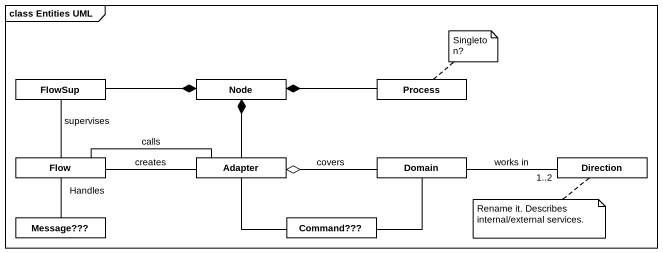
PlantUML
@startuml
mainframe class Entities UML
hide circle
hide empty members
class FlowSup
class "Node" as Node_
class "Process" as Process_
class Flow
class Adapter
class Domain
class Direction
class "Message???" as Message
class "Command???" as Command
FlowSup -- Flow : supervises
Node_ *-left- FlowSup
Node_ *-right- Process_
Node_ *-- Adapter
Flow -right- Adapter : calls
Flow -- Message : Handles
Adapter -left- Flow : creates
Adapter o-right- Domain : covers
Adapter -- Command
Domain -right- "1..2" Direction : works in
Command -up- Domain
note top of Process_ : Singleton?
note bottom of Direction : Rename it. Describes internal/external services.
@enduml
